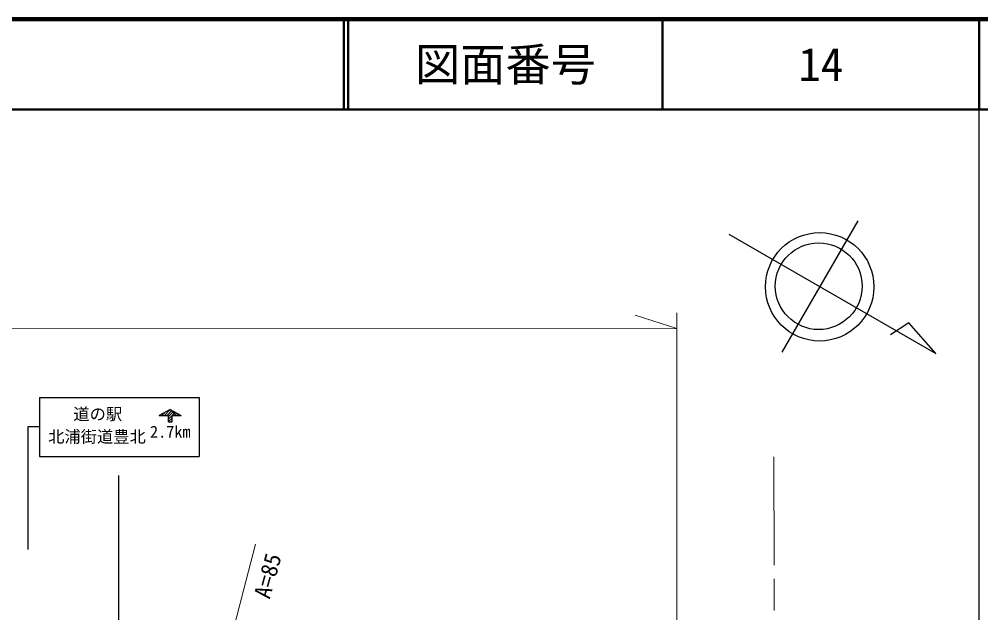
# Model space of a CAD drawing. Units: millimetres, scale not verified. Extents: x 40000 to 680000, y 20000 to 380000.
# Drawn here: x 472854 to 579187, y 314318 to 380000 of the extents above; entities that cross this region are included whole.
import ezdxf
from ezdxf.enums import TextEntityAlignment as Align

# ---------------------------------------------------------------- set-up
doc = ezdxf.new("R2010")
doc.units = ezdxf.units.MM
doc.header["$LTSCALE"] = 1000
doc.linetypes.add('CHAIN', pattern=[18.5, 12, -1.5, 3.5, -1.5])
for name, color, linetype, lineweight in [('M-BGD', 7, 'Continuous', 25), ('M-BMK', 2, 'CHAIN', 13), ('M-STR-HTXT', 7, 'Continuous', 13), ('M-STR-STRC', 7, 'Continuous', 25), ('M-TTL', 2, 'Continuous', 140), ('M-TTL-BAND', 7, 'Continuous', 25), ('M-TTL-LINE', 7, 'Continuous', 50), ('M-TTL-TXT', 7, 'Continuous', 50)]:
    doc.layers.add(name, color=color, linetype=linetype, lineweight=lineweight)
doc.styles.add('ＭＳ ゴシック', font='')
doc.styles.get('ＭＳ ゴシック').set_extended_font_data('MS Gothic')

msp = doc.modelspace()

# ---------------------------------------------------------------- hatches: boundary and pattern name
at = {"layer": 'M-STR-STRC'}
h = msp.add_hatch(dxfattribs=at)
h.set_pattern_fill('USER', color=256, style=0, pattern_type=2)
h.set_pattern_definition([(45, (489560, 336803), (-141.421, 141.421), []), (315, (489560, 336803), (1060.7, 1060.7), [])])
h.paths.add_polyline_path([(489560, 336803), (488340, 336162), (489360, 336162), (489360, 335455), (489760, 335455), (489760, 336162), (490779, 336162)])

# ---------------------------------------------------------------- linework, layer by layer
at = {"layer": 'M-BGD'}
for p, q in [((565588, 357693), (557188, 343143)), ((551342, 356218), (574225, 343006)), ((571226, 346406), (569221, 345086)), ((574225, 343006), (571226, 346406))]:
    msp.add_line(p, q, dxfattribs=at)
for centre, radius in [((561371, 350389), 6000), ((561265, 350458), 4800)]:
    msp.add_circle(centre, radius, dxfattribs=at)
at = {"layer": 'M-BMK'}
msp.add_line((556292, 331577), (556468, 279066), dxfattribs=at)
at = {"layer": 'M-STR-HTXT'}
for p, q in [((545576, 345778), (540965, 347252)), ((545576, 284198), (545576, 347524)), ((371496, 345650), (545576, 345778)), ((498975, 321914), (490410, 288775))]:
    msp.add_line(p, q, dxfattribs=at)
at = {"layer": 'M-STR-STRC'}
for p, q in [((475112, 338152), (492764, 338152)), ((475112, 338152), (475112, 331608)), ((492764, 338152), (492764, 331608)), ((489560, 336803), (488340, 336162)), ((488340, 336162), (489360, 336162)), ((489360, 335455), (489360, 336162)), ((489560, 336803), (490779, 336162)), ((489760, 335455), (489760, 336162)), ((489760, 336162), (490779, 336162)), ((489360, 335455), (489760, 335455)), ((475112, 334880), (473796, 334880)), ((473796, 334880), (473796, 321306)), ((475112, 331608), (492764, 331608)), ((483871, 295814), (483871, 329520))]:
    msp.add_line(p, q, dxfattribs=at)
at = {"layer": 'M-TTL'}
msp.add_line((680000, 380000), (40000, 380000), dxfattribs=at)
at = {"layer": 'M-TTL-BAND'}
msp.add_line((579000, 20000), (579000, 370000), dxfattribs=at)
at = {"layer": 'M-TTL-LINE'}
for p, q in [((508747, 380000), (508747, 370000)), ((509247, 380000), (509247, 370000)), ((543997, 380000), (543997, 370000)), ((579000, 380000), (579000, 370000)), ((40000, 370000), (680000, 370000))]:
    msp.add_line(p, q, dxfattribs=at)

# ---------------------------------------------------------------- texts
at = {"layer": 'M-STR-HTXT', "style": 'ＭＳ ゴシック'}
msp.add_text('A=85', height=1833, rotation=74.384, dxfattribs=at).set_placement((500336, 318413), align=Align.MIDDLE_CENTER)
at = {"layer": 'M-STR-STRC', "style": 'ＭＳ ゴシック'}
for s, p in [('道の駅', (481540, 335251)), ('2.7km', (489560, 333295)), ('北浦街道豊北', (481453, 332755))]:
    msp.add_text(s, height=1320, dxfattribs=at).set_placement(p, align=Align.BOTTOM_CENTER)
at = {"layer": 'M-TTL-TXT', "style": 'ＭＳ ゴシック'}
for s, p in [('図面番号', (526622, 375000)), ('14', (561497, 375000))]:
    msp.add_text(s, height=3666, dxfattribs=at).set_placement(p, align=Align.MIDDLE_CENTER)

doc.saveas('drawing.dxf')
